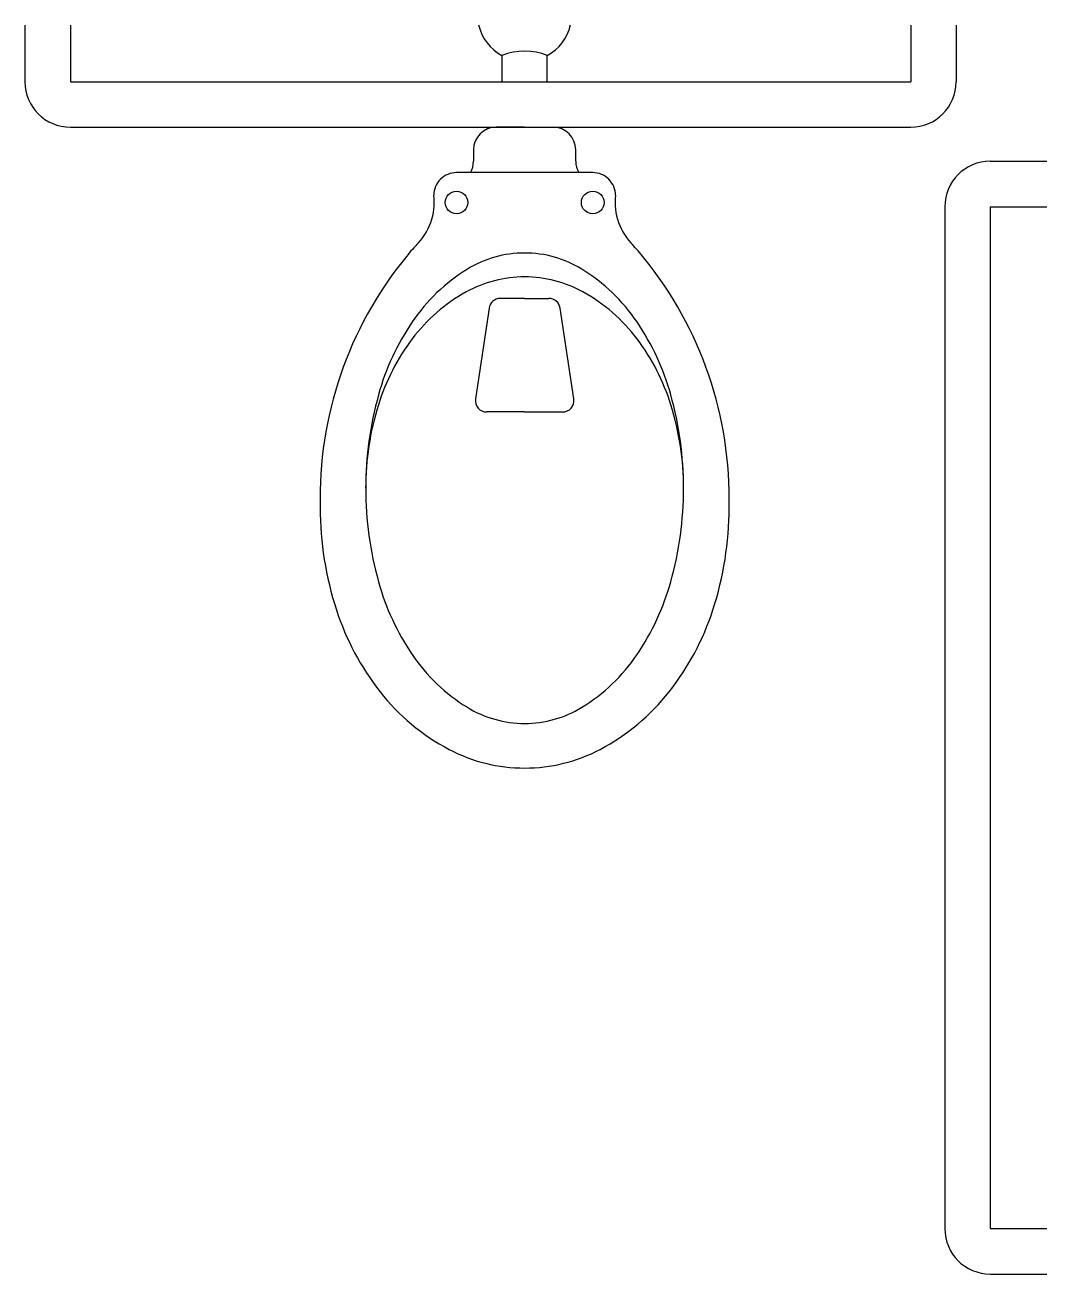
# Model space of a CAD drawing. Extents: x -59.26 to -58.36, y 52.61 to 53.71.
import ezdxf

# ---------------------------------------------------------------- set-up
doc = ezdxf.new("R2010")
doc.units = 0
doc.header["$LTSCALE"] = 0.25
doc.layers.get('0').update_dxf_attribs({"linetype": 'CONTINUOUS'})

msp = doc.modelspace()

# ---------------------------------------------------------------- linework, layer by layer
at = {"color": 0}
for p, q in [((-59.2589, 53.7081), (-59.2589, 53.6581)), ((-59.2189, 53.7081), (-59.2189, 53.6581)), ((-58.4789, 53.7081), (-58.4789, 53.6581)), ((-58.4389, 53.7081), (-58.4389, 53.6581)), ((-58.8389, 53.6812), (-58.8389, 53.6581)), ((-58.7989, 53.6581), (-58.7989, 53.6812)), ((-59.2189, 53.6581), (-58.4789, 53.6581)), ((-59.2189, 53.6181), (-58.4789, 53.6181)), ((-58.8189, 53.6181), (-58.8439, 53.6181)), ((-58.8189, 53.6181), (-58.7939, 53.6181)), ((-58.8639, 53.5981), (-58.8639, 53.5881)), ((-58.7739, 53.5881), (-58.7739, 53.5981)), ((-58.4089, 53.5881), (-58.3589, 53.5881)), ((-58.7589, 53.5781), (-58.8789, 53.5781)), ((-58.4489, 53.5481), (-58.4489, 52.6481)), ((-58.4089, 53.5481), (-58.3589, 53.5481)), ((-58.4089, 53.5481), (-58.4089, 52.6481)), ((-58.8189, 53.4673), (-58.8403, 53.4673)), ((-58.8189, 53.4673), (-58.7975, 53.4673)), ((-58.8501, 53.4588), (-58.8621, 53.3788)), ((-58.7756, 53.3788), (-58.7876, 53.4588)), ((-58.8189, 53.3673), (-58.8523, 53.3673)), ((-58.8189, 53.3673), (-58.7855, 53.3673)), ((-58.4089, 52.6481), (-58.3589, 52.6481)), ((-58.4089, 52.6081), (-58.3589, 52.6081))]:
    msp.add_line(p, q, dxfattribs=at)
msp.add_lwpolyline([(-58.6789, 53.3001, 0.075656), (-58.69, 53.3735, 0.08593), (-58.7199, 53.4317, 0.106027), (-58.7675, 53.473, 0.126503), (-58.8189, 53.4863, 0.126503), (-58.8703, 53.473, 0.106027), (-58.9179, 53.4317, 0.08593), (-58.9477, 53.3735, 0.075656), (-58.9589, 53.3001, 0.075656)], format="xyb", dxfattribs=at)
for centre in [(-58.8789, 53.5518), (-58.7589, 53.5518)]:
    msp.add_circle(centre, 0.01, dxfattribs=at)
for centre, radius, start, end in [((-58.8189, 53.7177), 0.0416, 193.3296, 241.2683), ((-58.8189, 53.7177), 0.0416, 298.7317, 346.6704), ((-58.8189, 53.6308), 0.0543, 68.3804, 111.6196), ((-59.2189, 53.6581), 0.04, 180, 270), ((-58.4789, 53.6581), 0.04, 270, 0), ((-58.8439, 53.5981), 0.02, 90, 180), ((-58.7939, 53.5981), 0.02, 0, 90), ((-58.8839, 53.5881), 0.02, 330, 0), ((-58.7539, 53.5881), 0.02, 180, 210), ((-58.4089, 53.5481), 0.04, 90, 180), ((-58.8789, 53.5581), 0.02, 89.9995, 180), ((-58.7589, 53.5581), 0.02, 0, 90.0005), ((-58.9514, 53.5518), 0.0529, 314.485, 6.8142), ((-58.6863, 53.5518), 0.0529, 173.1858, 225.515), ((-58.8355, 53.4359), 0.111, 134.7539, 142.7493), ((-58.8189, 53.4108), 0.0965, 90, 121.5028), ((-58.8189, 53.4108), 0.0965, 58.4972, 90), ((-58.8023, 53.4359), 0.111, 37.2507, 45.2461), ((-58.6637, 53.2916), 0.3353, 140.8964, 181.4542), ((-58.7864, 53.3577), 0.1587, 121.5028, 145.9468), ((-58.8514, 53.3577), 0.1587, 34.0532, 58.4972), ((-58.9741, 53.2916), 0.3353, 358.5458, 39.1036), ((-58.8403, 53.4573), 0.01, 90, 171.4692), ((-58.7975, 53.4573), 0.01, 8.5308, 90), ((-58.7349, 53.3229), 0.2209, 145.9468, 164.3604), ((-58.9029, 53.3229), 0.2209, 15.6396, 34.0532), ((-58.6534, 53.3001), 0.3054, 164.3604, 180), ((-58.8523, 53.3773), 0.01, 171.4692, 270), ((-58.7855, 53.3773), 0.01, 270, 8.5308), ((-58.9843, 53.3001), 0.3054, 360, 15.6396), ((-58.6534, 53.3001), 0.3054, 180, 195.6396), ((-58.9843, 53.3001), 0.3054, 344.3604, 0), ((-58.7075, 53.2831), 0.2914, 180, 198.0072), ((-58.9302, 53.2831), 0.2914, 341.9928, 0), ((-58.7349, 53.2773), 0.2209, 195.6396, 214.0532), ((-58.9029, 53.2773), 0.2209, 325.9468, 344.3604), ((-58.7621, 53.2654), 0.234, 198.0072, 218.1235), ((-58.8756, 53.2654), 0.234, 321.8766, 341.9928), ((-58.7864, 53.2425), 0.1587, 214.0532, 238.4972), ((-58.8514, 53.2425), 0.1587, 301.5028, 325.9468), ((-58.7968, 53.2381), 0.1899, 218.1235, 242.174), ((-58.841, 53.2381), 0.1899, 297.8261, 321.8766), ((-58.8189, 53.1895), 0.0965, 238.4972, 270), ((-58.8189, 53.1895), 0.0965, 270, 301.5028), ((-58.8189, 53.1963), 0.1426, 242.174, 270), ((-58.8189, 53.1963), 0.1426, 270, 297.8261), ((-58.4089, 52.6481), 0.04, 180, 270)]:
    msp.add_arc(centre, radius, start, end, dxfattribs=at)

doc.saveas('drawing.dxf')
